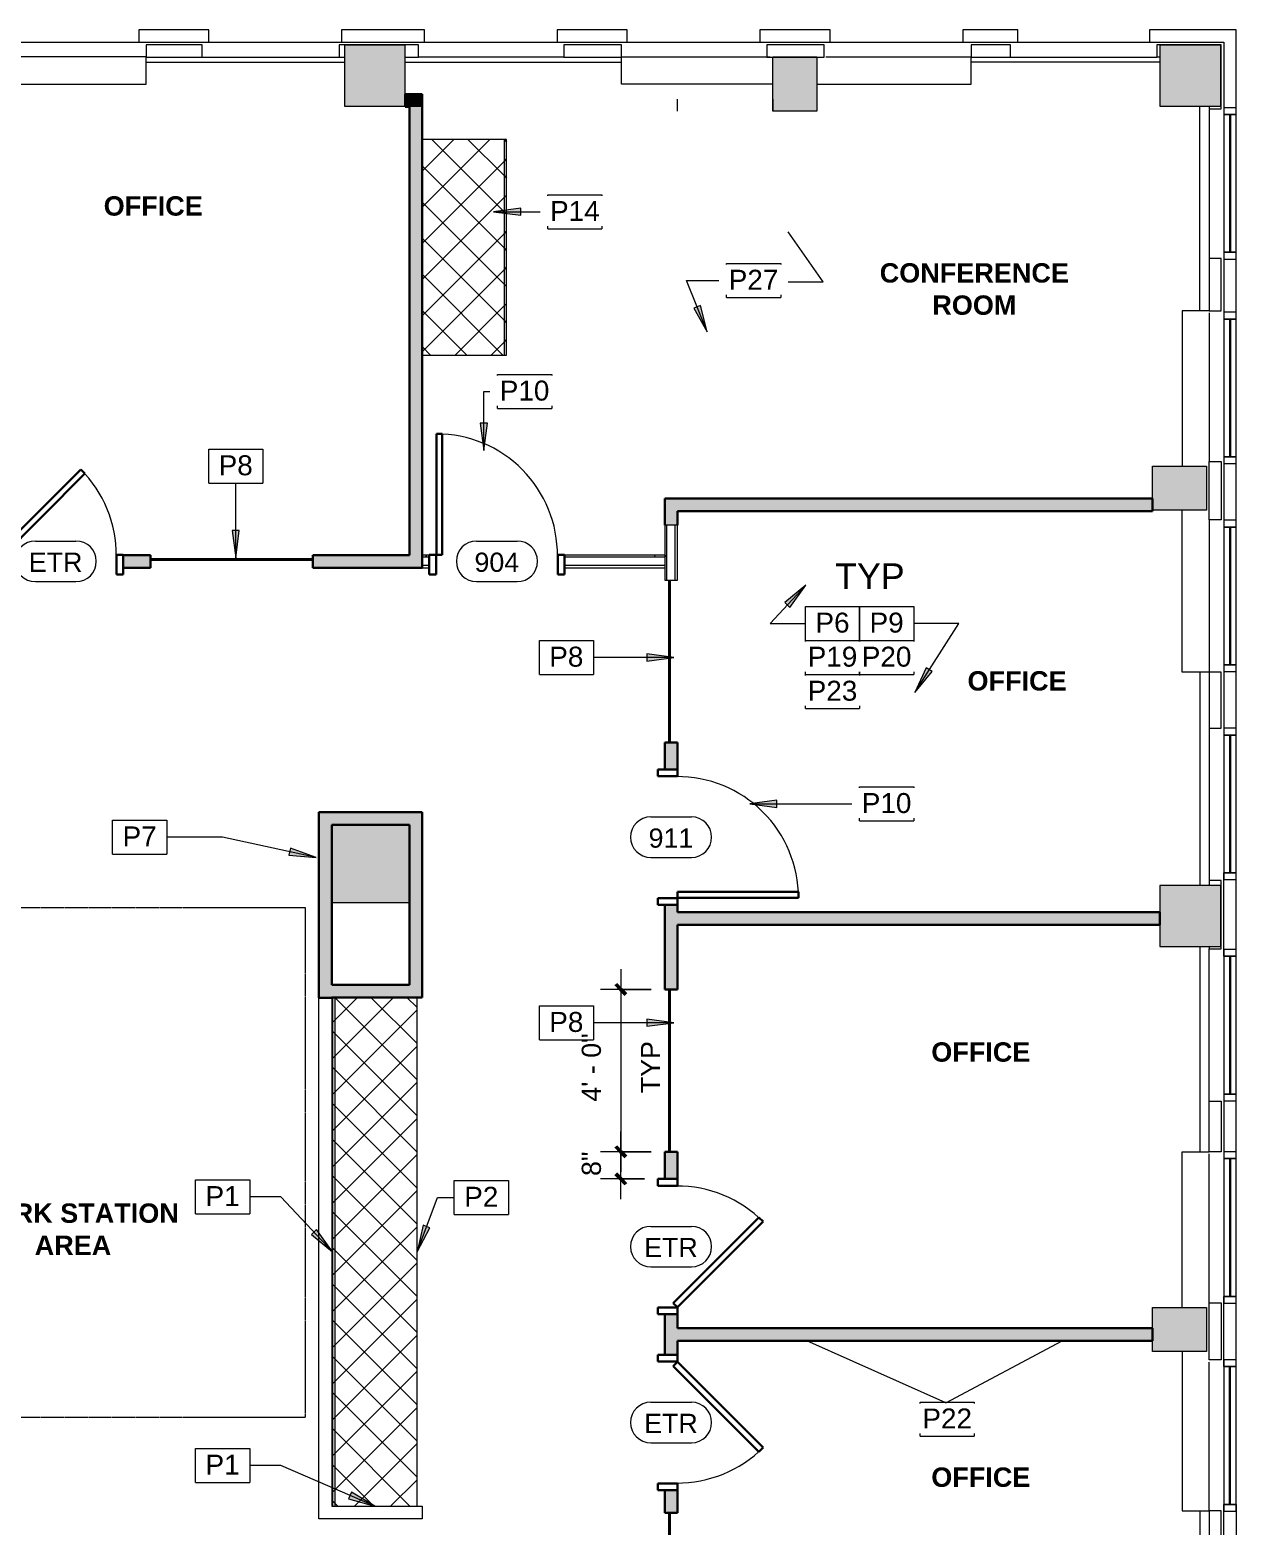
# Model space of a CAD drawing. Header units: inches. Extents: x 920 to 3181, y -644 to 1788.
# Drawn here: x 2705.5 to 3062.2, y 1313.1 to 1755.5 of the extents above; entities that cross this region are included whole.
import ezdxf

# ---------------------------------------------------------------- set-up
doc = ezdxf.new("R2010")
doc.units = ezdxf.units.IN
doc.header["$MEASUREMENT"] = 0
doc.linetypes.add('Dash 1_32_', pattern=[0.0625, 0.03125, -0.03125])
for name, color, linetype, lineweight in [('4694_52_BB$0$BHT', 7, 'Continuous', 9), ('4694_52_BB$0$BPT', 7, 'Continuous', 9), ('9t floor LINKED_dwg', 8, 'Continuous', 9), ('A-ANNO-DIMS', 211, 'Continuous', 9), ('A-ANNO-DIMS-64', 211, 'Continuous', 9), ('A-ANNO-KEYN', 231, 'Continuous', 9), ('A-AREA-IDEN', 2, 'Continuous', 9), ('A-DETL', 90, 'Continuous', 9), ('A-DOOR', 31, 'Continuous', 18), ('A-DOOR-FRAM', 31, 'Continuous', 30), ('A-DOOR-IDEN', 31, 'Continuous', 9), ('A-GLAZ', 151, 'Continuous', 18), ('A-WALL', 113, 'Continuous', 13), ('A-WALL-PATT', 111, 'Continuous', 18), ('G-ANNO-TEXT', 231, 'Continuous', 9), ('I-WALL', 2, 'Continuous', 18), ('Q-CASE', 31, 'Continuous', 18)]:
    doc.layers.add(name, color=color, linetype=linetype, lineweight=lineweight)
doc.styles.add('Arial_2', font='arial.ttf', dxfattribs={"height": 5.901198})
doc.styles.add('Swis721 Lt BT_1', font='swissl.ttf', dxfattribs={"height": 5.676425})
doc.styles.add('Swis721 Lt BT_2', font='swissl.ttf', dxfattribs={"height": 7.568567})
doc.styles.add('Swis721 Lt BT_B', font='', dxfattribs={"height": 5.72265})
doc.styles.get('Swis721 Lt BT_B').set_extended_font_data('Swis721 Lt BT', bold=True)
doc.dimstyles.new('OTJ_-_3_32__Linear__1_2__Tolerance', dxfattribs={"dimscale": 12, "dimtxt": 6, "dimasz": 0.25, "dimexe": 0.5, "dimexo": 0.333333, "dimgap": 0.333333, "dimtad": 1, "dimdec": 1, "dimrnd": 0.5, "dimzin": 3, "dimdsep": 46, "dimlunit": 4, "dimtxsty": 'Swis721 Lt BT_1', "dimblk1": 'OBLIQUE', "dimblk2": 'OBLIQUE', "dimsah": 1, "dimcen": 0.09, "dimdle": 0.5, "dimazin": 0, "dimtfac": 1, "dimtdec": 4, "dimtix": 1, "dimtmove": 0, "dimatfit": 3, "dimfxl": 1, "dimtvp": 1, "dimfrac": 2, "dimtolj": 1, "dimtzin": 0, "dimarcsym": 2})
pattern_1 = [(0, (1390.251, 0), (20.48, 5.12), [0.845, -14.515, 0.845, -14.515, -81.92]), (0, (1390.251, 0), (20.48, 5.12), [-30.72, 0.845, -29.875, 0.845, -14.515, -35.84]), (0, (1390.251, 0), (20.48, 5.12), [-76.8, 0.845, -9.395, 0.845, -24.755]), (120, (1397.931, 2.56), (-14.67405, 15.1762), [0.845, -14.515, 0.845, -14.515, -81.92]), (120, (1397.931, 2.56), (-14.67405, 15.1762), [-30.72, 0.845, -29.875, 0.845, -14.515, -35.84]), (120, (1397.931, 2.56), (-14.67405, 15.1762), [-76.8, 0.845, -9.395, 0.845, -24.755]), (240, (1400.491, 12.8), (-5.80595, -20.2962), [0.845, -14.515, 0.845, -14.515, -81.92]), (240, (1400.491, 12.8), (-5.80595, -20.2962), [-30.72, 0.845, -29.875, 0.845, -14.515, -35.84]), (240, (1400.491, 12.8), (-5.80595, -20.2962), [-76.8, 0.845, -9.395, 0.845, -24.755])]
pattern_2 = [(135, (2812.442, -1404.75), (-5.341485, -5.341485), []), (225, (2812.442, -1404.75), (5.341485, -5.341485), [])]
pattern_3 = [(135, (3066.113, -1456.25), (-5.341485, -5.341485), []), (225, (3066.113, -1456.25), (5.341485, -5.341485), [])]

# ---------------------------------------------------------------- blocks, each defined once
blk = doc.blocks.new('9t floor LINKED_dwg-4848483-FIRST FLOOR CONSTRUCTION PLAN')
at = {"layer": '4694_52_BB$0$BHT'}
h = blk.add_hatch(color=256, dxfattribs=at)
h.paths.add_polyline_path([(1647.27, 1364.71), (1663.27, 1364.71), (1663.27, 1377.71), (1647.27, 1377.71), (1647.27, 1367.87)], flags=0)
h.paths.add_polyline_path([(1649.49, 1484.51), (1667.49, 1484.51), (1667.49, 1502.51), (1649.49, 1502.51), (1649.49, 1490.94)], flags=0)
h.paths.add_polyline_path([(1647.27, 1613.51), (1663.27, 1613.51), (1663.27, 1626.51), (1647.27, 1626.51), (1647.27, 1617)], flags=0)
h.paths.add_polyline_path([(1298.75, 1731.51), (1304.12, 1731.51), (1304.12, 1747.5), (1291.13, 1747.5), (1291.13, 1731.51), (1298.75, 1731.51)], flags=0)
h.paths.add_polyline_path([(1548.02, 1731.51), (1548.02, 1747.5), (1535.03, 1747.5), (1535.03, 1731.51)], flags=0)
h.paths.add_polyline_path([(1426.25, 1733), (1426.25, 1751), (1408.25, 1751), (1408.25, 1733)], flags=0)
h.paths.add_polyline_path([(1649.49, 1733.01), (1667.49, 1733.01), (1667.49, 1751.01), (1649.49, 1751.01), (1649.49, 1747.5)], flags=0)
h = blk.add_hatch(color=256, dxfattribs=at)
h.paths.add_polyline_path([(708.62, 987.5), (709.25, 987.5), (709.25, 1013), (688.75, 1013), (688.75, 987.5), (706.12, 987.5)], flags=0)
h.paths.add_polyline_path([(685, 987.5), (685, 1013), (683.75, 1013), (683.75, 987.5)], flags=0)
h.paths.add_polyline_path([(1429.25, 988), (1429.25, 1013.5), (1403.75, 1013.5), (1403.75, 988)], flags=0)
h.paths.add_polyline_path([(683.75, 1233), (709.25, 1233), (709.25, 1258.5), (683.75, 1258.5), (683.75, 1256.13)], flags=0)
h.paths.add_polyline_path([(1429.25, 1233.5), (1429.25, 1254.12), (1403.75, 1254.12), (1403.75, 1233.5)], flags=0)
h.paths.add_polyline_path([(1404.88, 1257.87), (1429.25, 1257.87), (1429.25, 1259), (1403.75, 1259), (1403.75, 1257.87)], flags=0)
h.paths.add_polyline_path([(1189.25, 1497.5), (1189.25, 1523), (1163.75, 1523), (1163.75, 1497.5)], flags=0)
h.paths.add_polyline_path([(1427.5, 1497.5), (1427.5, 1520.45), (1404.5, 1520.45), (1404.5, 1497.5), (1404.55, 1497.5)], flags=0)
h.paths.add_polyline_path([(683.75, 1497.5), (709.25, 1497.5), (709.25, 1523), (683.75, 1523)], flags=0)
h.paths.add_polyline_path([(923.75, 1499.81), (949.25, 1499.81), (949.25, 1523), (948.25, 1523), (948.25, 1521.38), (944.5, 1521.38), (944.5, 1523), (923.75, 1523)], flags=0)
at = {"layer": '4694_52_BB$0$BPT'}
for p, q in [((1306.18, 1751.88), (1349.43, 1751.88)), ((1366.18, 1751.88), (1409.43, 1751.88)), ((1429.93, 1751.88), (1473.18, 1751.88)), ((1489.93, 1751.88), (1533.18, 1751.88)), ((1549.93, 1751.88), (1593.18, 1751.88)), ((1605.43, 1751.88), (1648.42, 1751.88)), ((1366.18, 1747.5), (1406.99, 1747.5)), ((1426.25, 1736.5), (1426.25, 1751)), ((1430.18, 1747.51), (1473.18, 1747.51)), ((1490.18, 1747.51), (1534.17, 1747.51)), ((1550.68, 1747.51), (1593.68, 1747.51)), ((1605.28, 1747.5), (1648.52, 1747.5)), ((1349.68, 1746), (1408.25, 1746)), ((1426.25, 1746), (1490.18, 1746)), ((1649.49, 1746), (1593.68, 1746)), ((1661.25, 1672.47), (1661.25, 1733.01)), ((1663.99, 1731.95), (1663.99, 1687.96)), ((1670.06, 1730.51), (1670.06, 1689.76)), ((1670.31, 1730.51), (1670.31, 1689.76)), ((1663.99, 1671.84), (1663.99, 1627.85)), ((1671.99, 1670.01), (1668.37, 1670.01)), ((1670.06, 1670.01), (1670.06, 1629.26)), ((1670.31, 1670.01), (1670.31, 1629.26)), ((1647.27, 1617), (1647.27, 1626.51)), ((1670.06, 1608.51), (1670.06, 1567.76)), ((1670.31, 1608.51), (1670.31, 1567.76)), ((1661.25, 1565.74), (1661.25, 1502.51)), ((1671.99, 1547.01), (1668.37, 1547.01)), ((1670.06, 1547.01), (1670.06, 1506.26)), ((1670.31, 1547.01), (1670.31, 1506.26)), ((1404.5, 1497.5), (1427.5, 1497.5)), ((1661.25, 1484.51), (1661.25, 1423.78)), ((1663.99, 1438.78), (1663.99, 1483.77)), ((1670.06, 1481.6), (1670.06, 1440.85)), ((1670.31, 1481.6), (1670.31, 1440.85)), ((1671.99, 1421.79), (1668.37, 1421.79)), ((1670.06, 1421.79), (1670.06, 1381.04)), ((1670.31, 1421.79), (1670.31, 1381.04)), ((1647.27, 1371.62), (1647.27, 1377.71)), ((1670.06, 1319.54), (1670.06, 1360.29)), ((1670.31, 1319.54), (1670.31, 1360.29)), ((1661.25, 1317.63), (1661.25, 1257.87))]:
    blk.add_line(p, q, dxfattribs=at)
at = {"layer": '4694_52_BB$0$BPT', "flags": 128}
for points in [[(1368.18, 1755.5), (1347.43, 1755.5), (1347.43, 1751.88), (1368.18, 1751.88)], [(1431.93, 1755.5), (1407.43, 1755.5), (1407.43, 1751.88), (1431.93, 1751.88)], [(1491.93, 1755.5), (1471.18, 1755.5), (1471.18, 1751.88), (1491.93, 1751.88)], [(1551.93, 1755.5), (1531.18, 1755.5), (1531.18, 1751.88), (1551.93, 1751.88)], [(1607.43, 1755.5), (1591.18, 1755.5), (1591.18, 1751.88), (1607.43, 1751.88)], [(1366.18, 1751.13), (1349.68, 1751.13), (1349.68, 1747.5), (1366.18, 1747.5)], [(1473.18, 1747.5), (1490.18, 1747.5), (1490.18, 1751.13), (1473.18, 1751.13)], [(1550.18, 1751.13), (1533.18, 1751.13), (1533.18, 1747.5), (1550.18, 1747.5)], [(1535.03, 1731.51), (1535.03, 1747.51), (1548.02, 1747.51), (1548.02, 1731.51)], [(1605.28, 1751.13), (1593.68, 1751.13), (1593.68, 1747.5), (1605.28, 1747.5)], [(1667.49, 1733.01), (1667.49, 1751.01), (1649.49, 1751.01), (1649.49, 1733.01)], [(1671.99, 1687.76), (1671.99, 1732.51), (1668.37, 1732.51), (1668.37, 1687.76)], [(1667.62, 1672.47), (1667.62, 1687.96), (1663.99, 1687.96), (1663.99, 1672.47)], [(1668.37, 1627.26), (1671.99, 1627.26), (1671.99, 1672.01), (1668.37, 1672.01)], [(1667.62, 1610.61), (1663.99, 1610.61), (1663.99, 1627.85), (1667.62, 1627.85)], [(1668.37, 1565.76), (1671.99, 1565.76), (1671.99, 1610.51), (1668.37, 1610.51)], [(1668.37, 1504.26), (1671.99, 1504.26), (1671.99, 1549.01), (1668.37, 1549.01)], [(1668.37, 1438.85), (1671.99, 1438.85), (1671.99, 1483.6), (1668.37, 1483.6)], [(1668.37, 1379.04), (1671.99, 1379.04), (1671.99, 1423.79), (1668.37, 1423.79)], [(1671.99, 1362.29), (1668.37, 1362.29), (1668.37, 1317.54), (1671.99, 1317.54)], [(1667.62, 1302.26), (1667.62, 1317.63), (1663.99, 1317.63), (1663.99, 1302.26)]]:
    blk.add_lwpolyline(points, close=True, dxfattribs=at)
for points in [[(1671.99, 1730.51), (1671.99, 1755.51), (1646.42, 1755.51), (1646.42, 1751.88), (1668.37, 1751.88), (1668.37, 1730.51), (1671.99, 1730.51), (1668.37, 1730.51)], [(1303.94, 1739.45), (1349.68, 1739.45), (1349.68, 1747.51), (1306.18, 1747.51)], [(1426.25, 1747.5), (1430.18, 1747.5), (1430.18, 1751.13), (1406.68, 1751.13), (1406.68, 1747.5), (1408.25, 1747.5)], [(1426.25, 1751), (1408.25, 1751), (1408.25, 1733), (1426.25, 1733)], [(1534.87, 1739.45), (1490.18, 1739.45), (1490.18, 1747.5)], [(1547.99, 1739.45), (1593.68, 1739.45), (1593.68, 1747.5)], [(1663.99, 1733.01), (1663.99, 1732.2), (1667.62, 1732.2), (1667.62, 1751.13), (1648.52, 1751.13), (1648.52, 1747.51), (1649.49, 1747.51)], [(1668.37, 1689.76), (1668.37, 1670.01), (1671.99, 1670.01), (1671.99, 1689.76), (1668.37, 1689.76), (1671.99, 1689.76)], [(1663.99, 1672.47), (1656.06, 1672.47), (1656.06, 1626.51)], [(1671.99, 1608.51), (1671.99, 1629.26), (1668.37, 1629.26), (1671.99, 1629.26)], [(1668.37, 1629.26), (1668.37, 1608.51), (1671.99, 1608.51), (1668.37, 1608.51)], [(1647.27, 1626.51), (1663.27, 1626.51), (1663.27, 1613.51), (1647.27, 1613.51)], [(1663.99, 1610.61), (1663.99, 1565.62), (1656.06, 1565.62), (1656.06, 1613.51)], [(1668.37, 1567.76), (1668.37, 1547.01), (1671.99, 1547.01), (1671.99, 1567.76), (1668.37, 1567.76), (1671.99, 1567.76)], [(1663.99, 1549.01), (1667.62, 1549.01), (1667.62, 1565.62), (1663.99, 1565.62), (1663.99, 1549.01), (1663.99, 1504.02)], [(1671.99, 1481.6), (1668.37, 1481.6), (1668.37, 1506.26)], [(1668.37, 1481.6), (1671.99, 1481.6), (1671.99, 1506.26), (1668.37, 1506.26), (1671.99, 1506.26)], [(1667.49, 1502.51), (1649.49, 1502.51), (1649.49, 1494.69)], [(1649.49, 1490.94), (1649.49, 1484.51), (1667.49, 1484.51), (1667.49, 1502.51)], [(1663.99, 1484.51), (1663.99, 1483.77), (1667.62, 1483.77), (1667.62, 1504.02), (1663.99, 1504.02), (1663.99, 1502.51)], [(1656.06, 1377.86), (1656.06, 1423.78), (1663.99, 1423.78), (1663.99, 1438.78), (1667.62, 1438.78), (1667.62, 1423.78), (1663.99, 1423.78)], [(1668.37, 1440.85), (1668.37, 1421.79), (1671.99, 1421.79), (1671.99, 1440.85), (1668.37, 1440.85), (1671.99, 1440.85)], [(1663.99, 1379.17), (1667.62, 1379.17), (1667.62, 1362.25), (1663.99, 1362.25), (1663.99, 1379.17), (1663.99, 1423.16)], [(1668.37, 1360.29), (1671.99, 1360.29), (1668.37, 1360.29), (1668.37, 1381.04)], [(1671.99, 1360.29), (1671.99, 1381.04), (1668.37, 1381.04), (1671.99, 1381.04)], [(1647.27, 1377.71), (1663.27, 1377.71), (1663.27, 1364.71), (1647.27, 1364.71), (1647.27, 1367.87)], [(1656.06, 1364.73), (1656.06, 1317.63), (1663.99, 1317.63), (1663.99, 1361.62)], [(1671.99, 1319.54), (1668.37, 1319.54), (1671.99, 1319.54), (1671.99, 1300.47), (1668.37, 1300.47), (1668.37, 1319.54)]]:
    blk.add_lwpolyline(points, dxfattribs=at)
at = {"layer": 'A-WALL-PATT', "color": 7, "lineweight": 9}
for p, q in [((1506.75, 1731.51), (1506.75, 1735.01)), ((1535.03, 1735.01), (1535.03, 1731.51))]:
    blk.add_line(p, q, dxfattribs=at)
blk = doc.blocks.new('Single Flush - OTJ_SOLIDFLUSH_ALUM-4928978-FIRST FLOOR CONSTRUCTION PLAN')
at = {"layer": 'A-DOOR', "color": 8, "lineweight": 30}
for p, q in [((-8.65, -25.96), (16.67, -0.64)), ((17.91, -1.88), (-7.42, -27.2)), ((16.67, -0.64), (17.91, -1.88)), ((-7.42, -27.2), (-8.65, -25.96))]:
    blk.add_line(p, q, dxfattribs=at)
at = {"layer": 'A-DOOR', "lineweight": 9}
blk.add_arc((17.91, -1.88), 35.81, 179.5, 225, dxfattribs=at)
at = {"layer": 'A-DOOR-FRAM', "color": 8}
for p, q in [((-20, 3.87), (-20, -1.88)), ((-20, 3.87), (-18, 3.87)), ((-18, 3.87), (-18, -1.88)), ((18, 3.87), (18, -1.88)), ((18, 3.87), (20, 3.87)), ((20, 3.87), (20, -1.88)), ((-20, -1.88), (-18, -1.88)), ((18, -1.88), (20, -1.88))]:
    blk.add_line(p, q, dxfattribs=at)
blk = doc.blocks.new('Single Flush - OTJ_SOLIDFLUSH_ALUM-4929015-FIRST FLOOR CONSTRUCTION PLAN')
at = {"layer": 'A-DOOR', "color": 8, "lineweight": 30}
for p, q in [((-7.42, 27.2), (-8.65, 25.96)), ((17.91, 1.87), (-7.42, 27.2)), ((-8.65, 25.96), (16.67, 0.64)), ((16.67, 0.64), (17.91, 1.87))]:
    blk.add_line(p, q, dxfattribs=at)
at = {"layer": 'A-DOOR', "lineweight": 9}
blk.add_arc((17.91, 1.87), 35.81, 135, 180.5, dxfattribs=at)
at = {"layer": 'A-DOOR-FRAM', "color": 8}
for p, q in [((-20, -3.87), (-20, 1.87)), ((-20, 1.87), (-18, 1.87)), ((-18, -3.87), (-18, 1.87)), ((18, -3.87), (18, 1.87)), ((18, 1.87), (20, 1.87)), ((20, -3.87), (20, 1.87)), ((-20, -3.87), (-18, -3.87)), ((18, -3.87), (20, -3.87))]:
    blk.add_line(p, q, dxfattribs=at)
blk = doc.blocks.new('Single Flush - OTJ_SOLIDFLUSH_ALUM-4928999-FIRST FLOOR CONSTRUCTION PLAN')
at = {"layer": 'A-DOOR', "lineweight": 30}
for p, q in [((16.15625, -1.875), (17.90625, -1.875)), ((16.15625, -37.6875), (16.15625, -1.875)), ((17.90625, -1.875), (17.90625, -37.6875)), ((17.90625, -37.6875), (16.15625, -37.6875))]:
    blk.add_line(p, q, dxfattribs=at)
at = {"layer": 'A-DOOR', "lineweight": 9}
blk.add_arc((17.90625, -1.875), 35.8125, 179.5, 270, dxfattribs=at)
at = {"layer": 'A-DOOR-FRAM'}
for p, q in [((-20, 3.875), (-20, -1.875)), ((-20, 3.875), (-18, 3.875)), ((-18, 3.875), (-18, -1.875)), ((18.000004, 3.875), (18.000004, -1.875)), ((18.000004, 3.875), (20.000004, 3.875)), ((20.000004, 3.875), (20.000004, -1.875)), ((-20, -1.875), (-18, -1.875)), ((18.000004, -1.875), (20.000004, -1.875))]:
    blk.add_line(p, q, dxfattribs=at)
blk = doc.blocks.new('Single Flush - OTJ_SOLIDFLUSH_ALUM-4929021-FIRST FLOOR CONSTRUCTION PLAN')
at = {"layer": 'A-DOOR', "lineweight": 30}
for p, q in [((16.15625, 37.6875), (16.15625, 1.875)), ((17.90625, 37.6875), (16.15625, 37.6875)), ((17.90625, 1.875), (17.90625, 37.6875)), ((16.15625, 1.875), (17.90625, 1.875))]:
    blk.add_line(p, q, dxfattribs=at)
at = {"layer": 'A-DOOR', "lineweight": 9}
blk.add_arc((17.90625, 1.875), 35.8125, 90, 180.5, dxfattribs=at)
at = {"layer": 'A-DOOR-FRAM'}
for p, q in [((-20, -3.875), (-20, 1.875)), ((-20, 1.875), (-18, 1.875)), ((-18, -3.875), (-18, 1.875)), ((18.000004, -3.875), (18.000004, 1.875)), ((18.000004, 1.875), (20.000004, 1.875)), ((20.000004, -3.875), (20.000004, 1.875)), ((-20, -3.875), (-18, -3.875)), ((18.000004, -3.875), (20.000004, -3.875))]:
    blk.add_line(p, q, dxfattribs=at)
blk = doc.blocks.new('C-Counter Top - ADJ HEIGHT-4931059-FIRST FLOOR CONSTRUCTION PLAN')
at = {"layer": 'Q-CASE', "lineweight": 9}
h = blk.add_hatch(dxfattribs=at)
h.set_pattern_fill('FP_9', color=256, style=0, pattern_type=2)
h.set_pattern_definition(pattern_2)
h.paths.add_polyline_path([(103.19, 0.75), (103.19, 25), (-47.26, 25), (-47.26, 0.75)], flags=0)
h = blk.add_hatch(dxfattribs=at)
h.set_pattern_fill('FP_9', color=256, style=0, pattern_type=2)
h.set_pattern_definition(pattern_2)
h.paths.add_polyline_path([(103.19, 0), (103.19, 0.75), (-47.26, 0.75), (-47.26, 0)], flags=0)
for p, q in [((103.19, 25), (-47.26, 25)), ((103.19, 0.75), (-47.26, 0.75)), ((-47.26, 0), (103.19, 0)), ((103.19, 0), (103.19, 0.75))]:
    blk.add_line(p, q, dxfattribs=at)
blk = doc.blocks.new('Frameless opening with glazing - 48_ x 96_-4931144-FIRST FLOOR CONSTRUCTION PLAN')
at = {"layer": 'A-GLAZ', "lineweight": 40}
blk.add_line((-25.5, -0.5), (22.5, -0.5), dxfattribs=at)
blk = doc.blocks.new('C-Counter Top - ADJ HEIGHT-V1-FIRST FLOOR CONSTRUCTION PLAN')
at = {"layer": 'Q-CASE', "lineweight": 9}
h = blk.add_hatch(dxfattribs=at)
h.set_pattern_fill('FP_11', color=256, style=0, pattern_type=2)
h.set_pattern_definition(pattern_3)
h.paths.add_polyline_path([(16.49, 0), (-47.26, 0), (-47.26, -0.75), (16.49, -0.75)], flags=0)
h = blk.add_hatch(dxfattribs=at)
h.set_pattern_fill('FP_11', color=256, style=0, pattern_type=2)
h.set_pattern_definition(pattern_3)
h.paths.add_polyline_path([(16.49, -0.75), (-47.26, -0.75), (-47.26, -25), (16.49, -25), (16.49, -14.38)], flags=0)
for p, q in [((16.49, 0), (-47.26, 0)), ((-47.26, 0), (-47.26, -0.75)), ((16.49, -0.75), (16.49, 0)), ((-47.26, -0.75), (-47.26, -25)), ((-47.26, -0.75), (16.49, -0.75)), ((16.49, -25), (16.49, -0.75))]:
    blk.add_line(p, q, dxfattribs=at)
blk = doc.blocks.new('Door Tag - Door Tag-41184-FIRST FLOOR CONSTRUCTION PLAN')
at = {"layer": 'A-DOOR-IDEN'}
for p, q in [((-0.09375, 0.09375), (0.09375, 0.09375)), ((-0.09375, -0.09375), (0.09375, -0.09375))]:
    blk.add_line(p, q, dxfattribs=at)
for centre, start, end in [((-0.09375, 0), 90, 270), ((0.09375, 0), 270, 90)]:
    blk.add_arc(centre, 0.09375, start, end, dxfattribs=at)
blk = doc.blocks.new('DIMBLOCK1-FIRST FLOOR CONSTRUCTION PLAN')
at = {"layer": 'A-ANNO-DIMS-64'}
for p, q in [((2880.29, 1477.82), (2880.29, 1417.82)), ((2889.25, 1471.82), (2874.29, 1471.82)), ((2880.29, 1471.82), (2889.25, 1471.82)), ((2889.25, 1423.82), (2874.29, 1423.82)), ((2880.29, 1423.82), (2889.25, 1423.82))]:
    blk.add_line(p, q, dxfattribs=at)
at = {"layer": 'A-ANNO-DIMS-64', "lineweight": 50}
for p, q in [((2880.29, 1471.82), (2878.79, 1473.32)), ((2880.29, 1471.82), (2881.79, 1470.32)), ((2880.29, 1423.82), (2878.79, 1425.32)), ((2880.29, 1423.82), (2881.79, 1422.32))]:
    blk.add_line(p, q, dxfattribs=at)
at = {"layer": 'A-ANNO-DIMS-64', "color": 0, "char_height": 5.676, "attachment_point": 1, "rotation": 90, "line_spacing_factor": 1.00667, "style": 'Swis721 Lt BT_1'}
for s, insert, width in [('4\' - 0"', (2868.71, 1438.62), 22.0571), ('TYP', (2886.23, 1441.1), 16.1143)]:
    blk.add_mtext(s, dxfattribs=dict(at, insert=insert, width=width))
blk = doc.blocks.new('_Oblique')
at = {"color": 0, "linetype": 'ByBlock', "lineweight": -2}
blk.add_line((-0.5, -0.5), (0.5, 0.5), dxfattribs=at)
blk = doc.blocks.new('DIMBLOCK2-FIRST FLOOR CONSTRUCTION PLAN')
at = {"layer": 'A-ANNO-DIMS-64'}
for p, q in [((2880.29, 1409.75), (2880.29, 1429.82)), ((2889.25, 1423.82), (2874.29, 1423.82)), ((2880.29, 1423.82), (2889.25, 1423.82)), ((2887.25, 1415.75), (2874.29, 1415.75)), ((2880.29, 1415.75), (2887.25, 1415.75))]:
    blk.add_line(p, q, dxfattribs=at)
at = {"layer": 'A-ANNO-DIMS-64', "lineweight": 50}
for p, q in [((2880.29, 1423.82), (2878.79, 1425.32)), ((2880.29, 1423.82), (2881.79, 1422.32)), ((2880.29, 1415.75), (2878.79, 1417.25)), ((2880.29, 1415.75), (2881.79, 1414.25))]:
    blk.add_line(p, q, dxfattribs=at)
at = {"layer": 'A-ANNO-DIMS-64', "color": 0, "insert": (2868.71, 1416.64), "char_height": 5.676, "width": 7.5429, "attachment_point": 1, "rotation": 90, "line_spacing_factor": 1.00667, "style": 'Swis721 Lt BT_1'}
blk.add_mtext('8"', dxfattribs=at)
blk = doc.blocks.new('Keynote Tag - Keynote Number - Boxed-135510-FIRST FLOOR CONSTRUCTION PLAN')
at = {"layer": 'A-ANNO-KEYN'}
for p, q in [((-0.125, -0.0792), (-0.125, 0.0781)), ((-0.125, 0.0781), (0.125, 0.0781)), ((0.125, 0.0781), (0.125, -0.0792)), ((-0.125, -0.0792), (0.125, -0.0792))]:
    blk.add_line(p, q, dxfattribs=at)

msp = doc.modelspace()

# ---------------------------------------------------------------- hatches: boundary and pattern name
at = {"layer": 'A-ANNO-KEYN'}
for points in [[(2842.65, 1701.75), (2850.65, 1700.69), (2850.65, 1702.8)], [(2905.81, 1666.2), (2903.81, 1674.01), (2901.85, 1673.23)], [(2839.76, 1631.19), (2840.82, 1639.19), (2838.71, 1639.19)], [(2766.38, 1599.45), (2767.44, 1607.45), (2765.33, 1607.45)], [(2934.97, 1591.34), (2928.75, 1586.2), (2930.29, 1584.76)], [(2895.93, 1569.96), (2887.93, 1571.02), (2887.93, 1568.91)], [(2967.19, 1559.58), (2972.38, 1565.76), (2970.61, 1566.89)], [(2918.4, 1526.68), (2926.4, 1525.63), (2926.4, 1527.74)], [(2790.16, 1510.8), (2782.57, 1513.53), (2782.12, 1511.47)], [(2895.93, 1461.96), (2887.93, 1463.02), (2887.93, 1460.91)], [(2795, 1394.23), (2790.29, 1400.78), (2788.75, 1399.33)], [(2820, 1394.23), (2823.8, 1401.34), (2821.83, 1402.09)], [(2807.5, 1319), (2800.58, 1323.15), (2799.74, 1321.22)]]:
    msp.add_hatch(color=256, dxfattribs=at).paths.add_polyline_path(points, flags=0)
at = {"layer": 'A-WALL-PATT', "lineweight": 9}
for points in [[(2821.5, 1732.75), (2821.5, 1736.5), (2816.5, 1736.5), (2816.5, 1732.75), (2817.75, 1732.75)], [(2817.75, 1596.5), (2821.5, 1596.5), (2821.5, 1732.75), (2817.75, 1732.75), (2817.75, 1600.25)], [(2897, 1613.25), (3037.52, 1613.25), (3037.52, 1617), (2893.25, 1617), (2893.25, 1613.25)], [(2794, 1469.33), (2794.75, 1469.33), (2794.75, 1524.2), (2791, 1524.2), (2791, 1469.33)], [(2817.75, 1520.45), (2821.5, 1520.45), (2821.5, 1524.2), (2794.75, 1524.2), (2794.75, 1520.45), (2796.55, 1520.45)], [(2819.5, 1469.45), (2821.5, 1469.45), (2821.5, 1520.45), (2817.75, 1520.45), (2817.75, 1469.45)], [(3039.74, 1490.94), (3039.74, 1494.69), (2897, 1494.69), (2897, 1490.94), (3037.52, 1490.94)], [(2794.75, 1469.45), (2817.75, 1469.45), (2817.75, 1473.2), (2794.75, 1473.2)], [(3037.52, 1367.87), (3037.52, 1371.62), (2897, 1371.62), (2897, 1367.87)]]:
    msp.add_hatch(color=7, dxfattribs=at).paths.add_polyline_path(points, flags=0)
h = msp.add_hatch(color=7, dxfattribs=at)
h.paths.add_polyline_path([(2897, 1257.87), (2897, 1269), (2893.25, 1269), (2893.25, 1257.87)], flags=0)
h.paths.add_polyline_path([(2897, 1317), (2897, 1323.75), (2893.25, 1323.75), (2893.25, 1317)], flags=0)
h.paths.add_polyline_path([(2893.25, 1363.75), (2897, 1363.75), (2897, 1375.75), (2893.25, 1375.75), (2893.25, 1364.71)], flags=0)
h.paths.add_polyline_path([(2893.25, 1415.75), (2897, 1415.75), (2897, 1423.82), (2893.25, 1423.82)], flags=0)
h.paths.add_polyline_path([(2893.25, 1471.82), (2897, 1471.82), (2897, 1496.82), (2893.25, 1496.82)], flags=0)
h.paths.add_polyline_path([(2893.25, 1536.82), (2897, 1536.82), (2897, 1544.82), (2893.25, 1544.82)], flags=0)
h.paths.add_polyline_path([(2893.25, 1609.12), (2897, 1609.12), (2897, 1613.25), (2893.25, 1613.25)], flags=0)
h = msp.add_hatch(dxfattribs=at)
h.set_pattern_fill('FP_6', color=256, style=0, pattern_type=2)
h.set_pattern_definition(pattern_1)
h.paths.add_polyline_path([(2893.25, 1592.82), (2893.88, 1592.82), (2893.88, 1609.12), (2893.25, 1609.12), (2893.25, 1596.5)], flags=0)
h = msp.add_hatch(color=7, dxfattribs=at)
h.paths.add_polyline_path([(2817.75, 1596.5), (2817.75, 1600.25), (2789.13, 1600.25), (2789.13, 1596.5)], flags=0)
h.paths.add_polyline_path([(2733.13, 1596.5), (2741.13, 1596.5), (2741.13, 1600.25), (2733.13, 1600.25)], flags=0)
h.paths.add_polyline_path([(2693.13, 1596.5), (2693.13, 1600.25), (2681.13, 1600.25), (2681.13, 1596.5), (2689, 1596.5)], flags=0)
h.paths.add_polyline_path([(2585.38, 1596.5), (2585.38, 1600.25), (2556.25, 1600.25), (2556.25, 1596.5), (2576.5, 1596.5)], flags=0)
h.paths.add_polyline_path([(2641.13, 1596.5), (2641.13, 1600.25), (2633.38, 1600.25), (2633.38, 1596.5)], flags=0)
h = msp.add_hatch(dxfattribs=at)
h.set_pattern_fill('FP_6', color=256, style=0, pattern_type=2)
h.set_pattern_definition(pattern_1)
h.paths.add_polyline_path([(2893.25, 1599.63), (2893.25, 1600.25), (2863.63, 1600.25), (2863.63, 1599.63)], flags=0)
h.paths.add_polyline_path([(2821.5, 1599.63), (2823.63, 1599.63), (2823.63, 1600.25), (2821.5, 1600.25)], flags=0)

# ---------------------------------------------------------------- linework, layer by layer
at = {"layer": 'A-ANNO-KEYN'}
for p, q in [((2850.65, 1702.8), (2842.65, 1701.75)), ((2842.65, 1701.75), (2850.65, 1700.69)), ((2842.65, 1701.75), (2858.7, 1701.75)), ((2850.65, 1700.69), (2850.65, 1702.8)), ((2899.69, 1681.41), (2911.55, 1681.41)), ((2905.81, 1666.2), (2899.69, 1681.41)), ((2903.81, 1674.01), (2901.85, 1673.23)), ((2901.85, 1673.23), (2905.81, 1666.2)), ((2905.81, 1666.2), (2903.81, 1674.01)), ((2839.76, 1648.63), (2843.83, 1648.63)), ((2839.76, 1631.19), (2839.76, 1648.63)), ((2840.82, 1639.19), (2838.71, 1639.19)), ((2838.71, 1639.19), (2839.76, 1631.19)), ((2839.76, 1631.19), (2840.82, 1639.19)), ((2766.38, 1599.45), (2766.38, 1621.52)), ((2767.44, 1607.45), (2765.33, 1607.45)), ((2765.33, 1607.45), (2766.38, 1599.45)), ((2766.38, 1599.45), (2767.44, 1607.45)), ((2934.97, 1591.34), (2924.47, 1580.04)), ((2934.97, 1591.34), (2928.75, 1586.2)), ((2930.29, 1584.76), (2934.97, 1591.34)), ((2928.75, 1586.2), (2930.29, 1584.76)), ((2924.47, 1580.04), (2934.9, 1580.04)), ((2980.24, 1580.04), (2966.9, 1580.04)), ((2967.19, 1559.58), (2980.24, 1580.04)), ((2895.93, 1569.96), (2887.93, 1571.02)), ((2887.93, 1571.02), (2887.93, 1568.91)), ((2876.21, 1569.96), (2872.17, 1569.96)), ((2895.93, 1569.96), (2876.21, 1569.96)), ((2887.93, 1568.91), (2895.93, 1569.96)), ((2970.61, 1566.89), (2967.19, 1559.58)), ((2972.38, 1565.76), (2970.61, 1566.89)), ((2967.19, 1559.58), (2972.38, 1565.76)), ((2926.4, 1527.74), (2918.4, 1526.68)), ((2918.4, 1526.68), (2926.4, 1525.63)), ((2918.4, 1526.68), (2944.02, 1526.68)), ((2926.4, 1525.63), (2926.4, 1527.74)), ((2944.02, 1526.68), (2950.9, 1526.68)), ((2762.5, 1516.82), (2745.97, 1516.82)), ((2790.16, 1510.8), (2762.5, 1516.82)), ((2782.57, 1513.53), (2782.12, 1511.47)), ((2790.16, 1510.8), (2782.57, 1513.53)), ((2782.12, 1511.47), (2790.16, 1510.8)), ((2876.21, 1461.96), (2872.17, 1461.96)), ((2895.93, 1461.96), (2876.21, 1461.96)), ((2895.93, 1461.96), (2887.93, 1463.02)), ((2887.93, 1463.02), (2887.93, 1460.91)), ((2887.93, 1460.91), (2895.93, 1461.96)), ((2779.74, 1410.46), (2770.5, 1410.46)), ((2795, 1394.23), (2779.74, 1410.46)), ((2820, 1394.23), (2826.03, 1410.27)), ((2826.03, 1410.27), (2831.02, 1410.27)), ((2790.29, 1400.78), (2788.75, 1399.33)), ((2788.75, 1399.33), (2795, 1394.23)), ((2795, 1394.23), (2790.29, 1400.78)), ((2821.83, 1402.09), (2820, 1394.23)), ((2820, 1394.23), (2823.8, 1401.34)), ((2823.8, 1401.34), (2821.83, 1402.09)), ((2779.74, 1331.05), (2770.5, 1331.05)), ((2807.5, 1319), (2779.74, 1331.05)), ((2800.58, 1323.15), (2799.74, 1321.22)), ((2807.5, 1319), (2800.58, 1323.15)), ((2799.74, 1321.22), (2807.5, 1319))]:
    msp.add_line(p, q, dxfattribs=at)
at = {"layer": 'A-DETL', "lineweight": 18}
for p, q in [((2940.08, 1681.07), (2929.75, 1695.81)), ((2927.08, 1681.07), (2940.08, 1681.07))]:
    msp.add_line(p, q, dxfattribs=at)
at = {"layer": 'A-DETL', "linetype": 'Dash 1_32_', "lineweight": 18}
for p, q in [((2636.38, 1496.06), (2786.88, 1496.06)), ((2786.88, 1496.06), (2786.88, 1345.25)), ((2786.88, 1345.25), (2636.38, 1345.25))]:
    msp.add_line(p, q, dxfattribs=at)
at = {"layer": 'A-DETL'}
for q in [(2935.28, 1367.87), (3010.85, 1367.87)]:
    msp.add_line((2976.41, 1349.56), q, dxfattribs=at)
at = {"layer": 'A-WALL', "lineweight": 18}
for p, q in [((2893.88, 1592.82), (2893.88, 1609.12)), ((2896.38, 1592.82), (2896.38, 1609.12)), ((2823.63, 1599.63), (2821.5, 1599.63)), ((2823.63, 1597.13), (2821.5, 1597.13)), ((2893.25, 1599.63), (2863.63, 1599.63)), ((2893.25, 1597.13), (2863.63, 1597.13))]:
    msp.add_line(p, q, dxfattribs=at)
at = {"layer": 'I-WALL', "color": 8, "lineweight": 30}
for p, q in [((2821.5, 1736.5), (2816.5, 1736.5)), ((2816.5, 1736.5), (2816.5, 1732.75)), ((2821.5, 1596.5), (2821.5, 1736.5)), ((2816.5, 1732.75), (2817.75, 1732.75)), ((2817.75, 1732.75), (2817.75, 1600.25)), ((3037.52, 1617), (2893.25, 1617)), ((2893.25, 1617), (2893.25, 1609.12)), ((3037.52, 1613.25), (3037.52, 1617)), ((2897, 1613.25), (3037.52, 1613.25)), ((2897, 1609.12), (2897, 1613.25)), ((2741.13, 1600.25), (2733.13, 1600.25)), ((2733.13, 1600.25), (2733.13, 1596.5)), ((2741.13, 1596.5), (2741.13, 1600.25)), ((2817.75, 1600.25), (2789.13, 1600.25)), ((2789.13, 1600.25), (2789.13, 1596.5)), ((2733.13, 1596.5), (2741.13, 1596.5)), ((2789.13, 1596.5), (2821.5, 1596.5)), ((2893.25, 1544.82), (2893.25, 1536.82)), ((2897, 1544.82), (2893.25, 1544.82)), ((2897, 1536.82), (2897, 1544.82)), ((2893.25, 1536.82), (2897, 1536.82)), ((2821.5, 1524.2), (2791, 1524.2)), ((2791, 1524.2), (2791, 1469.33)), ((2821.5, 1469.45), (2821.5, 1524.2)), ((2794.75, 1520.45), (2817.75, 1520.45)), ((2794.75, 1473.2), (2794.75, 1520.45)), ((2817.75, 1520.45), (2817.75, 1473.2)), ((2893.25, 1496.82), (2893.25, 1471.82)), ((2897, 1496.82), (2893.25, 1496.82)), ((2897, 1494.69), (2897, 1496.82)), ((3039.74, 1494.69), (2897, 1494.69)), ((2897, 1490.94), (3039.74, 1490.94)), ((2897, 1471.82), (2897, 1490.94)), ((3039.74, 1490.94), (3039.74, 1494.69)), ((2817.75, 1473.2), (2794.75, 1473.2)), ((2791, 1469.33), (2794.75, 1469.33)), ((2794.75, 1469.45), (2821.5, 1469.45)), ((2794.75, 1469.33), (2794.75, 1469.45)), ((2893.25, 1471.82), (2897, 1471.82)), ((2893.25, 1423.82), (2893.25, 1415.75)), ((2897, 1423.82), (2893.25, 1423.82)), ((2897, 1415.75), (2897, 1423.82)), ((2893.25, 1415.75), (2897, 1415.75)), ((2893.25, 1375.75), (2893.25, 1363.75)), ((2897, 1375.75), (2893.25, 1375.75)), ((2897, 1371.62), (2897, 1375.75)), ((3037.52, 1371.62), (2897, 1371.62)), ((3037.52, 1367.87), (3037.52, 1371.62)), ((2897, 1367.87), (3037.52, 1367.87)), ((2897, 1363.75), (2897, 1367.87)), ((2893.25, 1363.75), (2897, 1363.75)), ((2893.25, 1323.75), (2893.25, 1317)), ((2897, 1323.75), (2893.25, 1323.75)), ((2897, 1317), (2897, 1323.75)), ((2893.25, 1317), (2897, 1317))]:
    msp.add_line(p, q, dxfattribs=at)
at = {"layer": 'I-WALL'}
for p, q in [((2893.25, 1609.12), (2893.25, 1592.82)), ((2897, 1592.82), (2897, 1609.12)), ((2823.63, 1600.25), (2821.5, 1600.25)), ((2823.63, 1596.5), (2823.63, 1600.25)), ((2893.25, 1600.25), (2863.63, 1600.25)), ((2863.63, 1600.25), (2863.63, 1596.5)), ((2821.5, 1596.5), (2823.63, 1596.5)), ((2863.63, 1596.5), (2893.25, 1596.5)), ((2893.25, 1592.82), (2897, 1592.82))]:
    msp.add_line(p, q, dxfattribs=at)
at = {"layer": 'I-WALL', "lineweight": 9}
for p, q in [((2897, 1609.12), (2893.25, 1609.12)), ((2791, 1315.25), (2791, 1469.33)), ((2794.75, 1469.33), (2794.75, 1319)), ((2794.75, 1319), (2795, 1319)), ((2795.75, 1319), (2821.5, 1319)), ((2821.5, 1319), (2821.5, 1315.25)), ((2821.5, 1315.25), (2791, 1315.25))]:
    msp.add_line(p, q, dxfattribs=at)

# ---------------------------------------------------------------- block references
at = {"layer": '9t floor LINKED_dwg', "color": 7}
msp.add_blockref('9t floor LINKED_dwg-4848483-FIRST FLOOR CONSTRUCTION PLAN', (1390.25, 0), dxfattribs=at)
at = {"layer": 'A-ANNO-KEYN', "xscale": 63.99999999999997, "yscale": 63.99999999999997, "zscale": 63.99999999999997}
for p in [(2866.7, 1701.78), (2919.55, 1681.44), (2851.83, 1648.66), (2766.38, 1626.59), (2942.9, 1580.07), (2864.17, 1570), (2958.9, 1526.72), (2737.97, 1516.85), (2864.17, 1462), (2762.5, 1410.5), (2839.02, 1410.3), (2976.82, 1344.75), (2762.5, 1331.08)]:
    msp.add_blockref('Keynote Tag - Keynote Number - Boxed-135510-FIRST FLOOR CONSTRUCTION PLAN', p, dxfattribs=at)
at = {"layer": 'A-DOOR'}
for name, p, rotation in [('Single Flush - OTJ_SOLIDFLUSH_ALUM-4928999-FIRST FLOOR CONSTRUCTION PLAN', (2843.63, 1598.38), 180), ('Single Flush - OTJ_SOLIDFLUSH_ALUM-4928978-FIRST FLOOR CONSTRUCTION PLAN', (2713.13, 1598.38), 180), ('Single Flush - OTJ_SOLIDFLUSH_ALUM-4929021-FIRST FLOOR CONSTRUCTION PLAN', (2895.13, 1516.82), 269.9999999999999), ('Single Flush - OTJ_SOLIDFLUSH_ALUM-4929015-FIRST FLOOR CONSTRUCTION PLAN', (2895.13, 1395.75), 269.9999999999999), ('Single Flush - OTJ_SOLIDFLUSH_ALUM-4928978-FIRST FLOOR CONSTRUCTION PLAN', (2895.13, 1343.75), 89.99999999999993)]:
    msp.add_blockref(name, p, dxfattribs=dict(at, rotation=rotation))
at = {"layer": 'A-DOOR-IDEN', "xscale": 63.99999999999997, "yscale": 63.99999999999997, "zscale": 63.99999999999997}
for p in [(2713.13, 1598.38), (2843.63, 1598.38), (2895.13, 1516.82), (2895.13, 1395.75), (2895.13, 1343.75)]:
    msp.add_blockref('Door Tag - Door Tag-41184-FIRST FLOOR CONSTRUCTION PLAN', p, dxfattribs=at)
at = {"layer": 'A-GLAZ'}
for p, rotation in [((2763.63, 1598.38), 180), ((2895.13, 1567.32), 269.9999999999999), ((2895.13, 1446.32), 269.9999999999999), ((2895.13, 1291.5), 269.9999999999999)]:
    msp.add_blockref('Frameless opening with glazing - 48_ x 96_-4931144-FIRST FLOOR CONSTRUCTION PLAN', p, dxfattribs=dict(at, rotation=rotation))
at = {"layer": 'Q-CASE', "lineweight": 9, "rotation": 270.0000000000002}
for name, p in [('C-Counter Top - ADJ HEIGHT-V1-FIRST FLOOR CONSTRUCTION PLAN', (2846.5, 1675.86)), ('C-Counter Top - ADJ HEIGHT-4931059-FIRST FLOOR CONSTRUCTION PLAN', (2795, 1422.19))]:
    msp.add_blockref(name, p, dxfattribs=at)

# ---------------------------------------------------------------- texts
at = {"layer": 'A-AREA-IDEN', "attachment_point": 2, "line_spacing_factor": 0.998538, "style": 'Swis721 Lt BT_B'}
for s, insert, char_height, width in [('OFFICE', (2741.97, 1706.32), 5.723, 33.048), ('CONFERENCE\\PROOM', (2984.83, 1686.53), 5.723, 63.36), ('OFFICE', (2997.46, 1565.9), 5.723, 33.048), ('OFFICE', (2986.75, 1456.16), 5.723, 33.048), ('WORK STATION\\PAREA', (2718.24, 1408.52), 5.7227, 68.688), ('OFFICE', (2986.75, 1330.45), 5.723, 33.048)]:
    msp.add_mtext(s, dxfattribs=dict(at, insert=insert, char_height=char_height, width=width))
at = {"layer": 'A-DOOR-IDEN', "char_height": 5.676, "attachment_point": 2, "line_spacing_factor": 1.00667, "style": 'Swis721 Lt BT_1'}
for s, insert, width in [('ETR', (2713.1, 1600.95), 16.92), ('904', (2843.6, 1600.95), 15.12), ('911', (2895.1, 1519.39), 15.12), ('ETR', (2895.1, 1398.33), 16.92), ('ETR', (2895.1, 1346.33), 16.92)]:
    msp.add_mtext(s, dxfattribs=dict(at, insert=insert, width=width))
at = {"layer": 'G-ANNO-TEXT', "color": 7, "insert": (2943.66, 1597.78), "char_height": 7.569, "width": 21.504, "attachment_point": 1, "line_spacing_factor": 1.00667, "style": 'Swis721 Lt BT_2'}
msp.add_mtext('TYP', dxfattribs=at)

# ---------------------------------------------------------------- dimensions: what is measured, and where the dimension line sits
at = {"layer": 'A-ANNO-DIMS'}
dim = msp.add_linear_dim(base=(2880.29, 1423.82), p1=(2893.25, 1471.82), p2=(2893.25, 1423.82), angle=90, text='<>\\XTYP', dimstyle='OTJ_-_3_32__Linear__1_2__Tolerance', override={"dimpost": '<>', "dimfxl": 48}, dxfattribs=at)
dim.commit()
dim.dimension.update_dxf_attribs({"geometry": 'DIMBLOCK1-FIRST FLOOR CONSTRUCTION PLAN', "text_midpoint": (2880.29, 1447.82)})
dim = msp.add_linear_dim(base=(2880.29, 1423.82), p1=(2891.25, 1415.75), p2=(2893.25, 1423.82), angle=90, dimstyle='OTJ_-_3_32__Linear__1_2__Tolerance', override={"dimpost": '<>', "dimfxl": 8.310509}, dxfattribs=at)
dim.commit()
dim.dimension.update_dxf_attribs({"geometry": 'DIMBLOCK2-FIRST FLOOR CONSTRUCTION PLAN', "text_midpoint": (2873.37, 1419.78)})

# ---------------------------------------------------------------- next in the draw order: texts
at = {"layer": 'A-ANNO-KEYN', "char_height": 5.901, "attachment_point": 2, "line_spacing_factor": 0.938532, "style": 'Arial_2', "bg_fill": 3, "box_fill_scale": 1.25, "bg_fill_color": 0, "bg_fill_transparency": 0}
for s, insert, width in [('P14', (2866.68, 1704.92), 17.496), ('P27', (2919.53, 1684.59), 17.496), ('P10', (2851.81, 1651.81), 17.496), ('P8', (2766.36, 1629.73), 12.024), ('P6', (2942.88, 1583.21), 12.024), ('P8', (2864.15, 1573.14), 12.024), ('P10', (2958.88, 1529.86), 17.496), ('P7', (2737.95, 1519.99), 12.024), ('P8', (2864.15, 1465.14), 12.024), ('P1', (2762.48, 1413.64), 12.024), ('P2', (2839, 1413.44), 12.024), ('P22', (2976.8, 1347.89), 17.496), ('P1', (2762.48, 1334.23), 12.024)]:
    msp.add_mtext(s, dxfattribs=dict(at, insert=insert, width=width))

# ---------------------------------------------------------------- next in the draw order: block references
at = {"layer": 'A-ANNO-KEYN', "xscale": 63.99999999999997, "yscale": 63.99999999999997, "zscale": 63.99999999999997}
msp.add_blockref('Keynote Tag - Keynote Number - Boxed-135510-FIRST FLOOR CONSTRUCTION PLAN', (2958.9, 1580.07), dxfattribs=at)

# ---------------------------------------------------------------- next in the draw order: texts
at = {"layer": 'A-ANNO-KEYN', "insert": (2958.88, 1583.21), "char_height": 5.901, "width": 12.024, "attachment_point": 2, "line_spacing_factor": 0.938532, "style": 'Arial_2', "bg_fill": 3, "box_fill_scale": 1.25, "bg_fill_color": 0, "bg_fill_transparency": 0}
msp.add_mtext('P9', dxfattribs=at)

# ---------------------------------------------------------------- next in the draw order: block references
at = {"layer": 'A-ANNO-KEYN', "xscale": 63.99999999999997, "yscale": 63.99999999999997, "zscale": 63.99999999999997}
msp.add_blockref('Keynote Tag - Keynote Number - Boxed-135510-FIRST FLOOR CONSTRUCTION PLAN', (2942.9, 1570), dxfattribs=at)

# ---------------------------------------------------------------- next in the draw order: texts
at = {"layer": 'A-ANNO-KEYN', "insert": (2942.88, 1573.14), "char_height": 5.901, "width": 17.496, "attachment_point": 2, "line_spacing_factor": 0.938532, "style": 'Arial_2', "bg_fill": 3, "box_fill_scale": 1.25, "bg_fill_color": 0, "bg_fill_transparency": 0}
msp.add_mtext('P19', dxfattribs=at)

# ---------------------------------------------------------------- next in the draw order: block references
at = {"layer": 'A-ANNO-KEYN', "xscale": 63.99999999999997, "yscale": 63.99999999999997, "zscale": 63.99999999999997}
msp.add_blockref('Keynote Tag - Keynote Number - Boxed-135510-FIRST FLOOR CONSTRUCTION PLAN', (2958.9, 1570), dxfattribs=at)

# ---------------------------------------------------------------- next in the draw order: texts
at = {"layer": 'A-ANNO-KEYN', "insert": (2958.88, 1573.14), "char_height": 5.901, "width": 17.496, "attachment_point": 2, "line_spacing_factor": 0.938532, "style": 'Arial_2', "bg_fill": 3, "box_fill_scale": 1.25, "bg_fill_color": 0, "bg_fill_transparency": 0}
msp.add_mtext('P20', dxfattribs=at)

# ---------------------------------------------------------------- next in the draw order: block references
at = {"layer": 'A-ANNO-KEYN', "xscale": 63.99999999999997, "yscale": 63.99999999999997, "zscale": 63.99999999999997}
msp.add_blockref('Keynote Tag - Keynote Number - Boxed-135510-FIRST FLOOR CONSTRUCTION PLAN', (2942.9, 1559.93), dxfattribs=at)

# ---------------------------------------------------------------- next in the draw order: texts
at = {"layer": 'A-ANNO-KEYN', "insert": (2942.88, 1563.07), "char_height": 5.901, "width": 17.496, "attachment_point": 2, "line_spacing_factor": 0.938532, "style": 'Arial_2', "bg_fill": 3, "box_fill_scale": 1.25, "bg_fill_color": 0, "bg_fill_transparency": 0}
msp.add_mtext('P23', dxfattribs=at)

doc.saveas('drawing.dxf')
